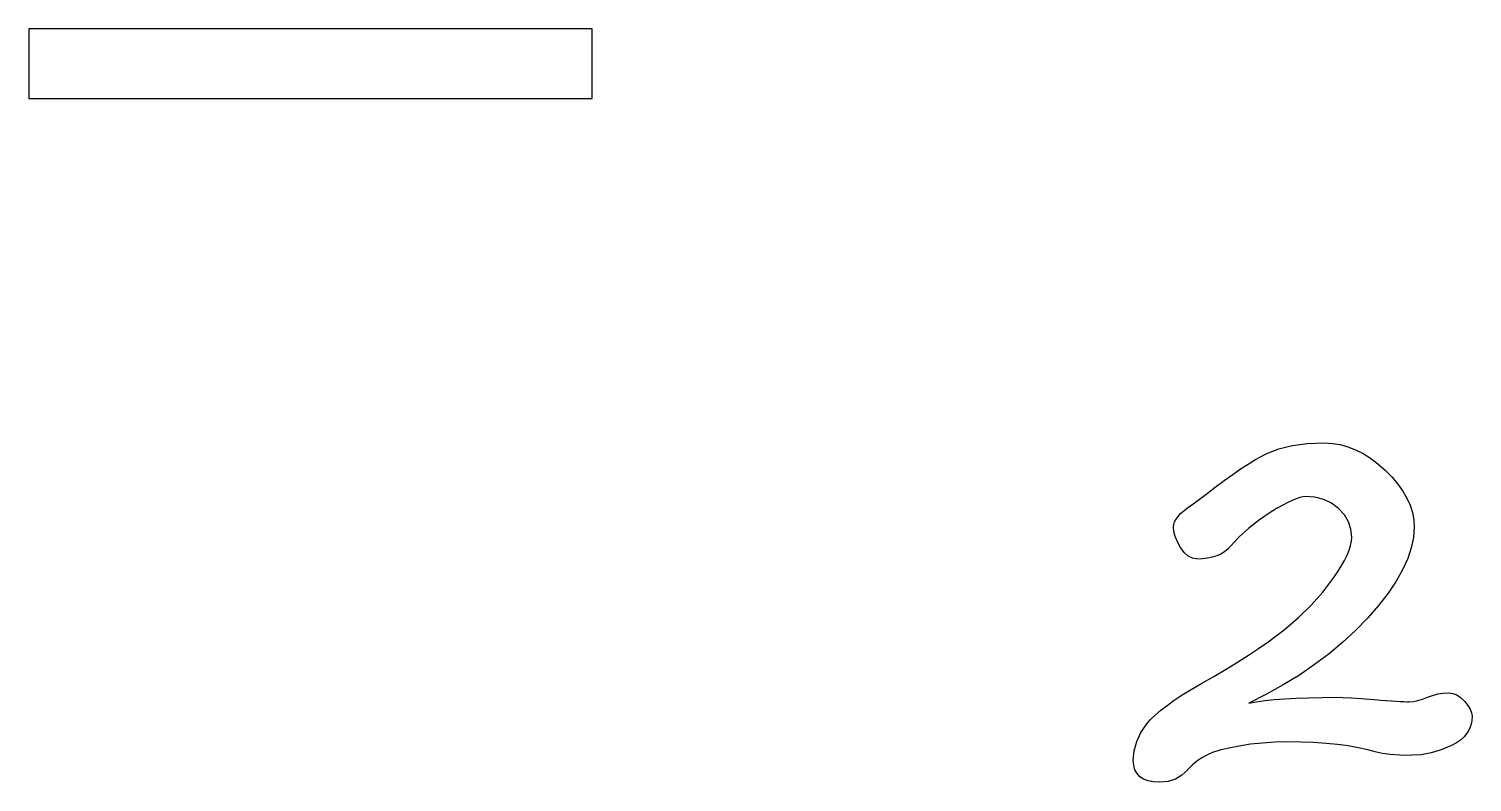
# Model space of a CAD drawing. Extents: x -1 to 126, y -65 to 138.
# Drawn here: x 94.18 to 105.25, y 62.71 to 68.48 of the extents above; entities that cross this region are included whole.
import ezdxf

# ---------------------------------------------------------------- set-up
doc = ezdxf.new("R2010")
doc.units = 0

msp = doc.modelspace()

# ---------------------------------------------------------------- linework, layer by layer
for p, q in [((98.5042, 68.4811), (94.1843, 68.4811)), ((94.1843, 68.4811), (94.1843, 67.948)), ((98.5042, 67.948), (98.5042, 68.4811)), ((94.1843, 67.948), (98.5042, 67.948)), ((103.818112, 65.276998), (103.872065, 65.28823)), ((103.872065, 65.28823), (103.92869, 65.297318)), ((103.92869, 65.297318), (103.988518, 65.303724)), ((103.988518, 65.303724), (104.052086, 65.30745)), ((104.052086, 65.30745), (104.118326, 65.308578)), ((104.118, 65.3086), (104.178362, 65.305411)), ((104.178362, 65.305411), (104.23819, 65.295787)), ((104.23819, 65.295787), (104.297485, 65.279221)), ((103.531787, 65.14614), (103.584672, 65.178192)), ((103.584672, 65.178192), (103.632749, 65.205426)), ((103.632749, 65.205426), (103.677086, 65.227863)), ((103.677086, 65.227863), (103.72089, 65.246546)), ((103.72089, 65.246546), (103.767897, 65.263113)), ((103.767897, 65.263113), (103.818112, 65.276998)), ((104.297485, 65.279221), (104.356246, 65.256248)), ((104.356246, 65.256248), (104.413938, 65.226869)), ((104.413938, 65.226869), (104.471096, 65.191077)), ((104.471096, 65.191077), (104.527721, 65.14834)), ((103.349629, 65.020608), (103.414267, 65.067081)), ((103.414267, 65.067081), (103.475165, 65.109282)), ((103.475165, 65.109282), (103.531787, 65.14614)), ((104.527721, 65.14834), (104.583277, 65.099197)), ((104.583277, 65.099197), (104.635626, 65.046845)), ((103.207, 64.9127), (103.280186, 64.968792)), ((103.280186, 64.968792), (103.349629, 65.020608)), ((104.635626, 65.046845), (104.680499, 64.993426)), ((104.680499, 64.993426), (104.71896, 64.94001)), ((103.101, 64.8342), (103.150143, 64.869458)), ((103.150143, 64.869458), (103.207302, 64.912725)), ((103.836403, 64.85227), (103.798475, 64.831978)), ((103.871125, 64.868836), (103.836403, 64.85227)), ((103.901573, 64.881649), (103.871125, 64.868836)), ((103.928808, 64.890736), (103.901573, 64.881649)), ((103.951781, 64.896607), (103.928808, 64.890736)), ((103.971, 64.8983), (103.951781, 64.896607)), ((104.044964, 64.892468), (103.970714, 64.898338)), ((104.112274, 64.875365), (104.044964, 64.892468)), ((104.172636, 64.846519), (104.112274, 64.875365)), ((104.226055, 64.805919), (104.172636, 64.846519)), ((104.71896, 64.94001), (104.749943, 64.885521)), ((104.749943, 64.885521), (104.774524, 64.831035)), ((102.979868, 64.725239), (102.995362, 64.746067)), ((102.995362, 64.746067), (103.015118, 64.767431)), ((103.015118, 64.767431), (103.039699, 64.789332)), ((103.039699, 64.789332), (103.068009, 64.811232)), ((103.068009, 64.811232), (103.101131, 64.834205)), ((103.710334, 64.780698), (103.61899, 64.720337)), ((103.756274, 64.808469), (103.710334, 64.780698)), ((103.798475, 64.831978), (103.756274, 64.808469)), ((104.270392, 64.757309), (104.226055, 64.805919)), ((104.30191, 64.704423), (104.270392, 64.757309)), ((104.774524, 64.831035), (104.791627, 64.77548)), ((104.791627, 64.77548), (104.802295, 64.719388)), ((102.96276, 64.629628), (102.959542, 64.664886)), ((102.96, 64.6649), (102.962258, 64.684656)), ((102.962258, 64.684656), (102.9692, 64.704411)), ((102.973456, 64.5917), (102.96276, 64.629628)), ((102.9692, 64.704411), (102.979868, 64.725239)), ((103.536725, 64.656233), (103.463006, 64.588926)), ((103.61899, 64.720337), (103.536725, 64.656233)), ((104.320594, 64.647267), (104.30191, 64.704423)), ((104.327, 64.5853), (104.320594, 64.647267)), ((104.806, 64.6627), (104.800666, 64.585241)), ((104.802295, 64.719388), (104.805512, 64.662766)), ((102.990559, 64.551103), (102.973456, 64.5917)), ((103.014604, 64.507835), (102.990559, 64.551103)), ((103.398, 64.5174), (103.3761, 64.494427)), ((103.463006, 64.588926), (103.397835, 64.517346)), ((104.306757, 64.488539), (104.317961, 64.523795)), ((104.317961, 64.523795), (104.324903, 64.555847)), ((104.324903, 64.555847), (104.327161, 64.585226)), ((104.800666, 64.585241), (104.783563, 64.505113)), ((103.042917, 64.469371), (103.014604, 64.507835)), ((103.072829, 64.4416), (103.042917, 64.469371)), ((103.104881, 64.425034), (103.072829, 64.4416)), ((103.138, 64.4197), (103.104881, 64.425034)), ((103.181112, 64.421247), (103.138375, 64.419554)), ((103.221177, 64.425537), (103.181112, 64.421247)), ((103.258035, 64.433552), (103.221177, 64.425537)), ((103.29169, 64.44422), (103.258035, 64.433552)), ((103.322672, 64.457569), (103.29169, 64.44422)), ((103.350982, 64.474672), (103.322672, 64.457569)), ((103.3761, 64.494427), (103.350982, 64.474672)), ((104.245853, 64.364607), (104.270435, 64.408944)), ((104.270435, 64.408944), (104.290726, 64.450078)), ((104.290726, 64.450078), (104.306757, 64.488539)), ((104.755793, 64.422315), (104.716795, 64.336844)), ((104.783563, 64.505113), (104.755793, 64.422315)), ((104.182285, 64.267385), (104.216474, 64.317598)), ((104.216474, 64.317598), (104.245853, 64.364607)), ((104.716795, 64.336844), (104.666582, 64.248703)), ((104.10483, 64.16589), (104.182285, 64.267385)), ((104.666582, 64.248703), (104.605151, 64.157892)), ((104.016689, 64.067064), (104.10483, 64.16589)), ((104.605151, 64.157892), (104.533035, 64.064409)), ((103.808888, 63.877428), (103.918397, 63.970911)), ((103.918397, 63.970911), (104.016689, 64.067064)), ((104.44917, 63.968256), (104.356753, 63.872636)), ((104.533035, 64.064409), (104.44917, 63.968256)), ((103.748527, 63.830954), (103.808888, 63.877428)), ((104.356753, 63.872636), (104.258464, 63.78129)), ((103.611773, 63.733198), (103.68282, 63.782878)), ((103.68282, 63.782878), (103.748527, 63.830954)), ((104.258464, 63.78129), (104.153762, 63.693682)), ((103.363376, 63.575611), (103.452053, 63.629566)), ((103.452053, 63.629566), (103.534851, 63.681916)), ((103.534851, 63.681916), (103.611773, 63.733198)), ((104.153762, 63.693682), (104.042651, 63.610348)), ((103.17, 63.4629), (103.269359, 63.520056)), ((103.269359, 63.520056), (103.363376, 63.575611)), ((103.925664, 63.530756), (103.802265, 63.4549)), ((104.042651, 63.610348), (103.925664, 63.530756)), ((103.028055, 63.378035), (103.095896, 63.419702)), ((103.095896, 63.419702), (103.170148, 63.462972)), ((103.802265, 63.4549), (103.67246, 63.38332)), ((102.862989, 63.260515), (102.911602, 63.29844)), ((102.911602, 63.29844), (102.966624, 63.337437)), ((102.966624, 63.337437), (103.028055, 63.378035)), ((103.67246, 63.38332), (103.536776, 63.315477)), ((103.537, 63.3155), (103.594692, 63.32566)), ((103.594692, 63.32566), (103.659863, 63.334748)), ((103.659863, 63.334748), (103.732512, 63.342763)), ((103.732512, 63.342763), (103.813174, 63.348633)), ((103.813174, 63.348633), (103.900781, 63.353431)), ((103.900781, 63.353431), (103.996401, 63.357156)), ((103.996401, 63.357156), (104.098963, 63.359414)), ((104.098963, 63.359414), (104.20954, 63.359978)), ((104.209, 63.3598), (104.258679, 63.358671)), ((104.258679, 63.358671), (104.323317, 63.355454)), ((104.323317, 63.355454), (104.402912, 63.35012)), ((104.402912, 63.35012), (104.497462, 63.342641)), ((104.498, 63.3427), (104.547146, 63.338975)), ((104.547146, 63.338975), (104.591483, 63.335221)), ((104.591483, 63.335221), (104.632081, 63.332681)), ((104.632081, 63.332681), (104.667872, 63.330141)), ((104.667872, 63.330141), (104.699388, 63.328448)), ((104.699388, 63.328448), (104.726622, 63.326754)), ((104.726622, 63.326754), (104.749595, 63.32619)), ((104.749595, 63.32619), (104.768307, 63.325626)), ((104.768, 63.3257), (104.800052, 63.327958)), ((104.800052, 63.327958), (104.83424, 63.334364)), ((104.83424, 63.334364), (104.870032, 63.34506)), ((104.870032, 63.34506), (104.908493, 63.360018)), ((104.908, 63.3598), (104.946995, 63.374758)), ((104.946995, 63.374758), (104.987059, 63.385454)), ((104.987059, 63.385454), (105.028726, 63.39186)), ((105.028726, 63.39186), (105.070927, 63.394118)), ((105.071, 63.394), (105.101982, 63.389738)), ((105.101982, 63.389738), (105.131898, 63.377998)), ((105.131898, 63.377998), (105.161811, 63.357706)), ((105.161811, 63.357706), (105.191193, 63.329397)), ((105.191193, 63.329397), (105.216818, 63.298411)), ((105.216818, 63.298411), (105.235502, 63.269032)), ((102.755618, 63.155813), (102.785, 63.189468)), ((102.785, 63.189468), (102.820791, 63.22419)), ((102.820791, 63.22419), (102.862989, 63.260515)), ((105.235502, 63.269032), (105.24617, 63.241798)), ((105.24617, 63.241798), (105.249923, 63.21668)), ((105.25, 63.2167), (105.24746, 63.179842)), ((102.678162, 63.020663), (102.710214, 63.089573)), ((102.710214, 63.089573), (102.755618, 63.155813)), ((105.210602, 63.084222), (105.188165, 63.056988)), ((105.227704, 63.113601), (105.210602, 63.084222)), ((105.240517, 63.145653), (105.227704, 63.113601)), ((105.24746, 63.179842), (105.240517, 63.145653)), ((102.658406, 62.95015), (102.678162, 63.020663)), ((103.384078, 62.970333), (103.316237, 62.953766)), ((103.463673, 62.986363), (103.384078, 62.970333)), ((103.551277, 63.000248), (103.463673, 62.986363)), ((103.642091, 63.009872), (103.551277, 63.000248)), ((103.737177, 63.015742), (103.642091, 63.009872)), ((103.836, 63.018), (103.737177, 63.015742)), ((103.939009, 63.01685), (103.83591, 63.017979)), ((104.036765, 63.013124), (103.939009, 63.01685)), ((104.129715, 63.006718), (104.036765, 63.013124)), ((104.217323, 62.998167), (104.129715, 63.006718)), ((104.299588, 62.986962), (104.217323, 62.998167)), ((104.377043, 62.973613), (104.299588, 62.986962)), ((104.449693, 62.957583), (104.377043, 62.973613)), ((105.092023, 62.990214), (105.013498, 62.957629)), ((105.128882, 63.00997), (105.092023, 62.990214)), ((105.161467, 63.032406), (105.128882, 63.00997)), ((105.188165, 63.056988), (105.161467, 63.032406)), ((102.655131, 62.838386), (102.651914, 62.877381)), ((102.652, 62.8775), (102.658406, 62.95015)), ((103.139953, 62.870426), (103.103628, 62.838908)), ((103.176814, 62.896052), (103.139953, 62.870426)), ((103.215275, 62.917416), (103.176814, 62.896052)), ((103.260146, 62.936127), (103.215275, 62.917416)), ((103.316237, 62.953766), (103.260146, 62.936127)), ((104.517, 62.9389), (104.449693, 62.957583)), ((104.562778, 62.928834), (104.517905, 62.938994)), ((104.622607, 62.921355), (104.562778, 62.928834)), ((104.696323, 62.917093), (104.622607, 62.921355)), ((104.785, 62.9154), (104.696323, 62.917093)), ((104.85965, 62.920234), (104.784331, 62.915437)), ((104.936039, 62.93412), (104.85965, 62.920234)), ((105.013498, 62.957629), (104.936039, 62.93412)), ((102.664755, 62.804198), (102.655131, 62.838386)), ((102.680785, 62.775352), (102.664755, 62.804198)), ((102.703222, 62.751843), (102.680785, 62.775352)), ((102.731534, 62.733668), (102.703222, 62.751843)), ((103.025196, 62.7626), (102.975517, 62.733754)), ((103.069, 62.8032), (103.025196, 62.7626)), ((103.103628, 62.838908), (103.068373, 62.803119)), ((102.76679, 62.720855), (102.731534, 62.733668)), ((102.807924, 62.71284), (102.76679, 62.720855)), ((102.856, 62.7103), (102.807924, 62.71284)), ((102.918895, 62.716115), (102.856394, 62.710244)), ((102.975517, 62.733754), (102.918895, 62.716115))]:
    msp.add_line(p, q)

doc.saveas('drawing.dxf')
